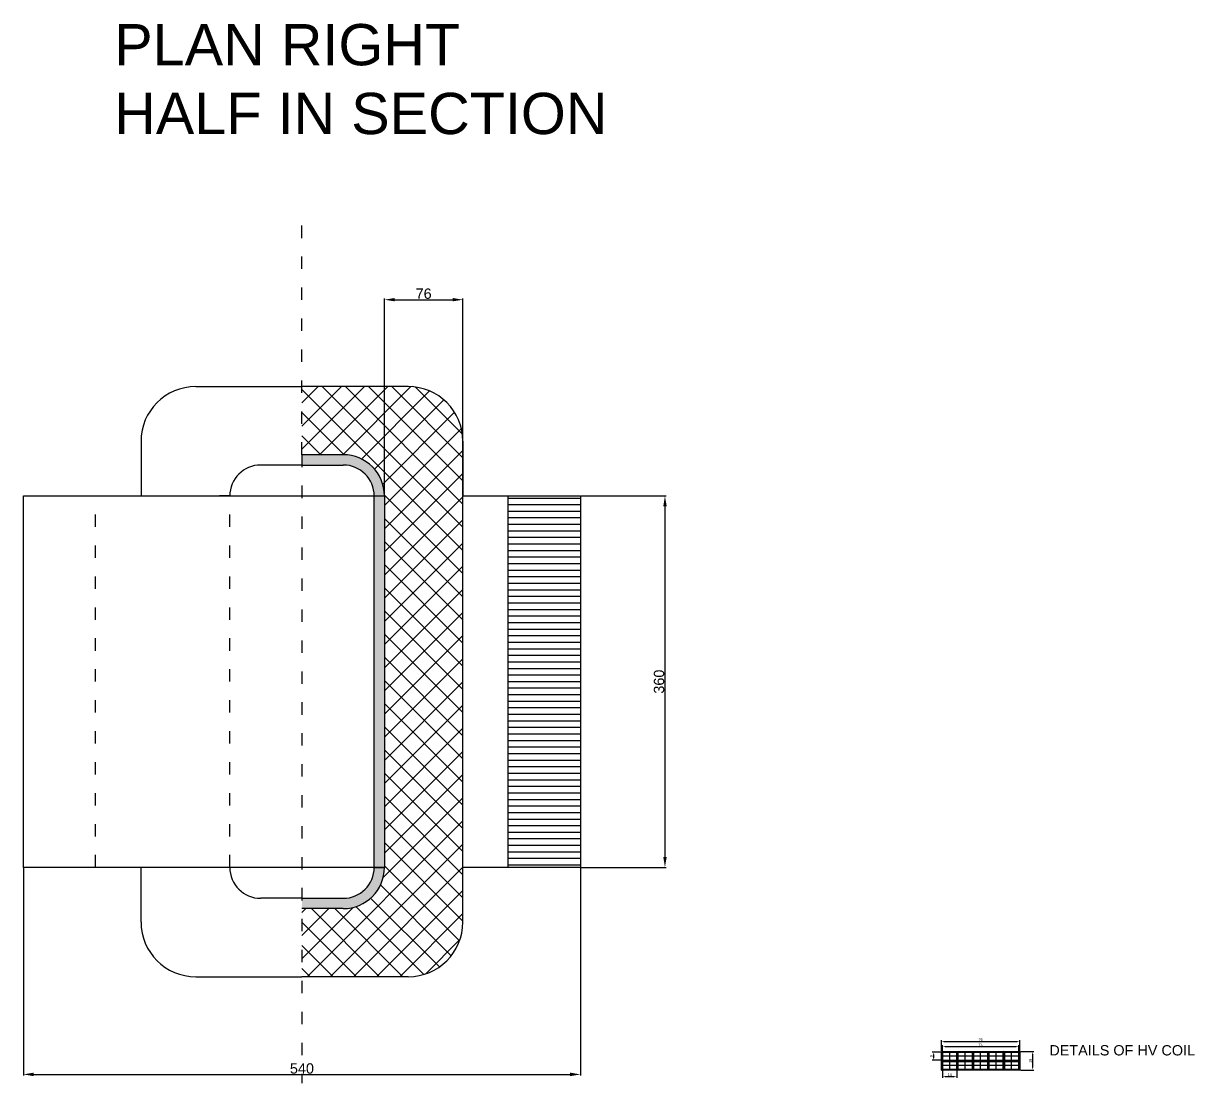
# Model space of a CAD drawing. Header units: millimetres. Extents: x 57 to 1236, y -1013 to 867.
# Drawn here: x 101 to 1236, y -157 to 867 of the extents above; entities that cross this region are included whole.
import ezdxf

# ---------------------------------------------------------------- set-up
doc = ezdxf.new("R2010")
doc.units = ezdxf.units.MM
doc.linetypes.add('ACAD_ISO03W100', pattern=[30, 12, -18])
doc.styles.get("Standard").update_dxf_attribs({"font": 'arial_0.ttf'})
doc.dimstyles.new('ISO-25', dxfattribs={"dimtxt": 2.5, "dimasz": 2.5, "dimexe": 1.25, "dimexo": 0.625, "dimtad": 1, "dimtxsty": 'Standard', "dimcen": 2.5, "dimadec": 0, "dimazin": 0, "dimtfac": 1, "dimtmove": 0, "dimatfit": 3, "dimfxl": 1, "dimarcsym": 0})

# ---------------------------------------------------------------- blocks, each defined once
blk = doc.blocks.new('*U1')
for p, q in [((-7, 4), (-7, -4)), ((-7, 4), (0, 4)), ((7, 0), (-7, 0)), ((0, -4), (0, 4)), ((0, 4), (7, 4)), ((7, -4), (7, 4)), ((-7, -4), (0, -4)), ((0, -4), (7, -4))]:
    blk.add_line(p, q)
blk = doc.blocks.new('*U2')
at = {"color": 0, "linetype": 'ByBlock', "lineweight": -2, "transparency": 16777216}
for p in [(0, 0), (15, 0), (30, 0), (45, 0), (60, 0), (0, -9), (15, -9), (30, -9), (45, -9), (60, -9)]:
    blk.add_blockref('*U1', p, dxfattribs=at)
blk = doc.blocks.new('*D25')
at = {"color": 0, "lineweight": -2, "transparency": 16777216}
for p, q in [((1067.4, -129.1), (1080.3, -129.1)), ((1079, -131.6), (1079, -144.6)), ((1067.4, -147.1), (1080.3, -147.1))]:
    blk.add_line(p, q, dxfattribs=at)
at = {"color": 0, "transparency": 16777216}
for points in [[(1078.6, -131.6), (1079.4, -131.6), (1079, -129.1)], [(1078.6, -144.6), (1079.4, -144.6), (1079, -147.1)]]:
    blk.add_solid(points, dxfattribs=at)
at = {"layer": 'Defpoints', "color": 0, "transparency": 16777216}
for p in [(1066.8, -129.1), (1066.8, -147.1), (1079, -147.1)]:
    blk.add_point(p, dxfattribs=at)
at = {"color": 0, "transparency": 16777216, "insert": (1077.1, -138.1), "char_height": 2.5, "attachment_point": 5, "rotation": 90}
blk.add_mtext('18', dxfattribs=at)
blk = doc.blocks.new('*D26')
at = {"color": 0, "lineweight": -2, "transparency": 16777216}
for p, q in [((990.8, -128.5), (990.8, -118.1)), ((993.3, -119.3), (1064.3, -119.3)), ((1066.8, -128.5), (1066.8, -118.1))]:
    blk.add_line(p, q, dxfattribs=at)
at = {"color": 0, "transparency": 16777216}
for points in [[(993.3, -118.9), (993.3, -119.7), (990.8, -119.3)], [(1064.3, -118.9), (1064.3, -119.7), (1066.8, -119.3)]]:
    blk.add_solid(points, dxfattribs=at)
at = {"layer": 'Defpoints', "color": 0, "transparency": 16777216}
for p in [(1066.8, -119.3), (990.8, -129.1), (1066.8, -129.1)]:
    blk.add_point(p, dxfattribs=at)
at = {"color": 0, "transparency": 16777216, "insert": (1028.8, -117.4), "char_height": 2.5, "attachment_point": 5}
blk.add_mtext('76', dxfattribs=at)
blk = doc.blocks.new('*D27')
at = {"color": 0, "lineweight": -2, "transparency": 16777216}
for p, q in [((991.8, -129), (991.8, -123.1)), ((994.3, -124.4), (1063.3, -124.4)), ((1065.8, -129), (1065.8, -123.1))]:
    blk.add_line(p, q, dxfattribs=at)
at = {"color": 0, "transparency": 16777216}
for points in [[(994.3, -123.9), (994.3, -124.8), (991.8, -124.4)], [(1063.3, -123.9), (1063.3, -124.8), (1065.8, -124.4)]]:
    blk.add_solid(points, dxfattribs=at)
at = {"layer": 'Defpoints', "color": 0, "transparency": 16777216}
for p in [(1065.8, -124.4), (991.8, -129.6), (1065.8, -129.6)]:
    blk.add_point(p, dxfattribs=at)
at = {"color": 0, "transparency": 16777216, "insert": (1028.8, -122.5), "char_height": 2.5, "attachment_point": 5}
blk.add_mtext('74', dxfattribs=at)
blk = doc.blocks.new('*D28')
at = {"color": 0, "lineweight": -2, "transparency": 16777216}
for p, q in [((991.2, -129.6), (981.8, -129.6)), ((983, -132.1), (983, -135.1)), ((991.2, -137.6), (981.8, -137.6))]:
    blk.add_line(p, q, dxfattribs=at)
at = {"color": 0, "transparency": 16777216}
for points in [[(982.6, -132.1), (983.4, -132.1), (983, -129.6)], [(982.6, -135.1), (983.4, -135.1), (983, -137.6)]]:
    blk.add_solid(points, dxfattribs=at)
at = {"layer": 'Defpoints', "color": 0, "transparency": 16777216}
for p in [(991.8, -129.6), (983, -137.6), (991.8, -137.6)]:
    blk.add_point(p, dxfattribs=at)
at = {"color": 0, "transparency": 16777216, "insert": (981.1, -133.6), "char_height": 2.5, "attachment_point": 5, "rotation": 90}
blk.add_mtext('8', dxfattribs=at)
blk = doc.blocks.new('*D29')
at = {"color": 0, "lineweight": -2, "transparency": 16777216}
for p, q in [((991.8, -147.3), (991.8, -154.7)), ((1005.8, -147.3), (1005.8, -154.7)), ((994.3, -153.4), (1003.3, -153.4))]:
    blk.add_line(p, q, dxfattribs=at)
at = {"color": 0, "transparency": 16777216}
for points in [[(994.3, -153), (994.3, -153.8), (991.8, -153.4)], [(1003.3, -153), (1003.3, -153.8), (1005.8, -153.4)]]:
    blk.add_solid(points, dxfattribs=at)
at = {"layer": 'Defpoints', "color": 0, "transparency": 16777216}
for p in [(991.8, -146.6), (1005.8, -146.6), (1005.8, -153.4)]:
    blk.add_point(p, dxfattribs=at)
at = {"color": 0, "transparency": 16777216, "insert": (998.8, -151.5), "char_height": 2.5, "attachment_point": 5}
blk.add_mtext('14', dxfattribs=at)
blk = doc.blocks.new('*D44')
at = {"color": 0, "lineweight": -2, "transparency": 16777216}
for p, q in [((641.5, 409.4), (724.1, 409.4)), ((722.8, 399.4), (722.8, 59.4)), ((641.5, 49.4), (724.1, 49.4))]:
    blk.add_line(p, q, dxfattribs=at)
at = {"color": 0, "transparency": 16777216}
for points in [[(721.2, 399.4), (724.5, 399.4), (722.8, 409.4)], [(721.2, 59.4), (724.5, 59.4), (722.8, 49.4)]]:
    blk.add_solid(points, dxfattribs=at)
at = {"layer": 'Defpoints', "color": 0, "transparency": 16777216}
for p in [(640.9, 409.4), (640.9, 49.4), (722.8, 49.4)]:
    blk.add_point(p, dxfattribs=at)
at = {"color": 0, "transparency": 16777216, "insert": (717.1, 229.4), "char_height": 10, "attachment_point": 5, "rotation": 90}
blk.add_mtext('360', dxfattribs=at)
blk = doc.blocks.new('*D45')
at = {"color": 0, "lineweight": -2, "transparency": 16777216}
for p, q in [((100.9, 48.8), (100.9, -152.5)), ((640.9, 48.8), (640.9, -152.5)), ((110.9, -151.3), (630.9, -151.3))]:
    blk.add_line(p, q, dxfattribs=at)
at = {"color": 0, "transparency": 16777216}
for points in [[(110.9, -149.6), (110.9, -153), (100.9, -151.3)], [(630.9, -149.6), (630.9, -153), (640.9, -151.3)]]:
    blk.add_solid(points, dxfattribs=at)
at = {"layer": 'Defpoints', "color": 0, "transparency": 16777216}
for p in [(100.9, 49.4), (640.9, 49.4), (640.9, -151.3)]:
    blk.add_point(p, dxfattribs=at)
at = {"color": 0, "transparency": 16777216, "insert": (370.9, -145.6), "char_height": 10, "attachment_point": 5}
blk.add_mtext('540', dxfattribs=at)
blk = doc.blocks.new('*D46')
at = {"color": 0, "lineweight": -2, "transparency": 16777216}
for p, q in [((450.9, 410), (450.9, 600.9)), ((460.9, 599.6), (516.9, 599.6)), ((526.9, 410), (526.9, 600.9))]:
    blk.add_line(p, q, dxfattribs=at)
at = {"color": 0, "transparency": 16777216}
for points in [[(460.9, 601.3), (460.9, 598), (450.9, 599.6)], [(516.9, 601.3), (516.9, 598), (526.9, 599.6)]]:
    blk.add_solid(points, dxfattribs=at)
at = {"layer": 'Defpoints', "color": 0, "transparency": 16777216}
for p in [(526.9, 599.6), (450.9, 409.4), (526.9, 409.4)]:
    blk.add_point(p, dxfattribs=at)
at = {"color": 0, "transparency": 16777216, "insert": (488.9, 605.4), "char_height": 10, "attachment_point": 5}
blk.add_mtext('76', dxfattribs=at)

msp = doc.modelspace()

# ---------------------------------------------------------------- hatches: boundary and pattern name
h = msp.add_hatch()
h.set_pattern_fill('ANSI37', color=256, scale=5)
h.set_pattern_definition([(45, (-1003.323, -627.656), (-11.22532, 11.22532), []), (135, (-1003.323, -627.656), (-11.22532, -11.22532), [])])
h.paths.add_polyline_path([(526.923, 409.38), (526.923, 462.38, 0.41421356), (473.923, 515.38), (370.923, 515.38), (370.923, 449.38), (410.923, 449.38, -0.41421356), (450.923, 409.38), (450.923, 49.38, -0.41421356), (410.923, 9.38), (370.923, 9.38), (370.923, -56.62), (473.923, -56.62, 0.41421356), (526.923, -3.62), (526.923, 49.38)])
h = msp.add_hatch(color=256)
h.dxf.hatch_style = 1
h.paths.add_polyline_path([(450.923, 409.38), (440.923, 409.38), (440.923, 49.38), (450.923, 49.38)])
h.paths.add_polyline_path([(410.923, 449.38), (370.923, 449.38), (370.923, 439.38), (410.923, 439.38, -0.41421356), (440.923, 409.38), (450.923, 409.38, 0.41421356)])
h.paths.add_polyline_path([(450.923, 49.38), (440.923, 49.38, -0.41421356), (410.923, 19.38), (370.923, 19.38), (370.923, 9.38), (410.923, 9.38, 0.41421356)])
h = msp.add_hatch()
h.set_pattern_fill('ANSI31', color=256, scale=2, angle=135)
h.set_pattern_definition([(180, (-1003.323, -627.6556), (-1e-15, -6.35), [])])
h.paths.add_polyline_path([(640.923, 409.38), (570.923, 409.38), (570.923, 49.38), (640.923, 49.38)])
h = msp.add_hatch()
h.set_pattern_fill('ANSI37', color=256, scale=0.2)
h.set_pattern_definition([(45, (-2561.25446, -1578.9211), (-0.44901281, 0.44901281), []), (135, (-2561.25446, -1578.9211), (-0.44901281, -0.44901281), [])])
h.paths.add_polyline_path([(1066.821, -129.134), (990.821, -129.134), (990.821, -147.134), (991.821, -147.134), (1066.821, -147.134)])
h.paths.add_polyline_path([(1006.821, -129.634), (1013.821, -129.634), (1020.821, -129.634), (1020.821, -137.634), (1013.821, -137.634), (1006.821, -137.634)], flags=16)
h.paths.add_polyline_path([(1005.821, -137.634), (998.821, -137.634), (991.821, -137.634), (991.821, -129.634), (998.821, -129.634), (1005.821, -129.634)], flags=16)
h.paths.add_polyline_path([(991.821, -133.634), (991.821, -129.634), (998.821, -129.634), (998.821, -133.634)], flags=0)
h.paths.add_polyline_path([(1006.821, -138.634), (1013.821, -138.634), (1020.821, -138.634), (1020.821, -146.634), (1013.821, -146.634), (1006.821, -146.634)], flags=16)
h.paths.add_polyline_path([(1005.821, -138.634), (1005.821, -146.634), (998.821, -146.634), (991.821, -146.634), (991.821, -138.634), (998.821, -138.634)], flags=16)
h.paths.add_polyline_path([(998.821, -142.634), (998.821, -146.634), (991.821, -146.634), (991.821, -142.634)], flags=0)
h.paths.add_polyline_path([(1021.821, -129.634), (1028.821, -129.634), (1035.821, -129.634), (1035.821, -137.634), (1028.821, -137.634), (1021.821, -137.634)], flags=16)
h.paths.add_polyline_path([(1021.821, -138.634), (1028.821, -138.634), (1035.821, -138.634), (1035.821, -146.634), (1028.821, -146.634), (1021.821, -146.634)], flags=16)
h.paths.add_polyline_path([(1036.821, -129.634), (1043.821, -129.634), (1050.821, -129.634), (1050.821, -137.634), (1043.821, -137.634), (1036.821, -137.634)], flags=16)
h.paths.add_polyline_path([(1036.821, -138.634), (1043.821, -138.634), (1050.821, -138.634), (1050.821, -146.634), (1043.821, -146.634), (1036.821, -146.634)], flags=16)
h.paths.add_polyline_path([(1051.821, -129.634), (1058.821, -129.634), (1065.821, -129.634), (1065.821, -137.634), (1058.821, -137.634), (1051.821, -137.634)], flags=16)
h.paths.add_polyline_path([(1058.821, -133.634), (1058.821, -129.634), (1065.821, -129.634), (1065.821, -133.634)], flags=0)
h.paths.add_polyline_path([(1051.821, -138.634), (1058.821, -138.634), (1065.821, -138.634), (1065.821, -146.634), (1058.821, -146.634), (1051.821, -146.634)], flags=16)
h.paths.add_polyline_path([(1065.821, -142.634), (1065.821, -146.634), (1058.821, -146.634), (1058.821, -142.634)], flags=0)

# ---------------------------------------------------------------- linework, layer by layer
at = {"linetype": 'ACAD_ISO03W100'}
for p, q in [((370.923, 449.38), (370.923, 685.314)), ((370.923, 449.38), (370.923, -159.889)), ((170.923, 49.38), (170.923, 409.38)), ((300.923, 49.38), (300.923, 409.38))]:
    msp.add_line(p, q, dxfattribs=at)
for p, q in [((267.923, 515.38), (370.923, 515.38)), ((473.923, 515.38), (370.923, 515.38)), ((214.923, 462.38), (214.923, 409.38)), ((526.923, 462.38), (526.923, 409.38)), ((410.923, 449.38), (370.923, 449.38)), ((370.923, 439.38), (330.923, 439.38)), ((370.923, 439.38), (410.923, 439.38)), ((100.923, 49.38), (100.923, 409.38)), ((100.923, 409.38), (450.923, 409.38)), ((300.923, 409.38), (290.923, 409.38)), ((290.923, 409.38), (290.923, 409.38)), ((300.923, 409.38), (300.923, 409.38)), ((440.923, 49.38), (440.923, 409.38)), ((440.923, 409.38), (450.923, 409.38)), ((440.923, 409.38), (440.923, 409.38)), ((450.923, 409.38), (450.923, 49.38)), ((450.923, 409.38), (450.923, 409.38)), ((526.923, 49.38), (526.923, 409.38)), ((526.923, 409.38), (640.923, 409.38)), ((570.923, 49.38), (570.923, 409.38)), ((640.923, 409.38), (640.923, 49.38)), ((450.923, 49.38), (100.923, 49.38)), ((300.923, 49.38), (170.923, 49.38)), ((214.923, -3.62), (214.923, 49.38)), ((300.923, 49.38), (290.923, 49.38)), ((290.923, 49.38), (290.923, 49.38)), ((440.923, 49.38), (300.923, 49.38)), ((300.923, 49.38), (300.923, 49.38)), ((440.923, 49.38), (450.923, 49.38)), ((440.923, 49.38), (440.923, 49.38)), ((450.923, 49.38), (440.923, 49.38)), ((450.923, 49.38), (450.923, 49.38)), ((640.923, 49.38), (526.923, 49.38)), ((570.923, 49.38), (526.923, 49.38)), ((526.923, -3.62), (526.923, 49.38)), ((640.923, 49.38), (570.923, 49.38)), ((370.923, 19.38), (330.923, 19.38)), ((370.923, 19.38), (410.923, 19.38)), ((410.923, 9.38), (370.923, 9.38)), ((267.923, -56.62), (370.923, -56.62)), ((473.923, -56.62), (370.923, -56.62)), ((990.821, -147.134), (990.821, -129.134)), ((990.821, -129.134), (1066.821, -129.134)), ((991.821, -129.634), (1005.821, -129.634)), ((991.821, -137.634), (991.821, -129.634)), ((1006.821, -129.634), (1020.821, -129.634)), ((1021.821, -129.634), (1035.821, -129.634)), ((1036.821, -129.634), (1050.821, -129.634)), ((1051.821, -129.634), (1065.821, -129.634)), ((1065.821, -129.634), (1065.821, -137.634)), ((1066.821, -129.134), (1066.821, -147.134)), ((1066.821, -147.134), (990.821, -147.134)), ((990.821, -147.134), (991.821, -147.134)), ((991.821, -146.634), (991.821, -138.634)), ((1005.821, -146.634), (991.821, -146.634)), ((1020.821, -146.634), (1006.821, -146.634)), ((1035.821, -146.634), (1021.821, -146.634)), ((1050.821, -146.634), (1036.821, -146.634)), ((1065.821, -146.634), (1051.821, -146.634)), ((1065.821, -138.634), (1065.821, -146.634))]:
    msp.add_line(p, q)
for centre, radius, start, end in [((267.923, 462.38), 53, 90, 180), ((473.923, 462.38), 53, 0, 90), ((410.923, 409.38), 40, 0, 90), ((330.923, 409.38), 30, 90, 180), ((410.923, 409.38), 30, 0, 90), ((330.923, 49.38), 30, 180, 270), ((410.923, 49.38), 30, 270, 0), ((410.923, 49.38), 40, 270, 0), ((267.923, -3.62), 53, 180, 270), ((473.923, -3.62), 53, 270, 0)]:
    msp.add_arc(centre, radius, start, end)

# ---------------------------------------------------------------- block references
msp.add_blockref('*U2', (998.821, -133.634))

# ---------------------------------------------------------------- texts
at = {"attachment_point": 1}
for s, width, insert, char_height in [('PLAN RIGHT \\PHALF IN SECTION', 1155.62094, (188.934, 866.808), 40), ('DETAILS OF HV COIL', 151.83652, (1095.414, -122.93), 10)]:
    msp.add_mtext_dynamic_manual_height_columns(s, width=width, gutter_width=12.5, heights=[0], dxfattribs=dict(at, insert=insert, char_height=char_height))

# ---------------------------------------------------------------- dimensions: what is measured, and where the dimension line sits
for base, p1, p2, picture, middle in [((526.923, 599.623), (450.923, 409.38), (526.923, 409.38), '*D46', (488.923, 605.354)), ((640.923, -151.3), (100.923, 49.38), (640.923, 49.38), '*D45', (370.923, -145.569))]:
    dim = msp.add_linear_dim(base=base, p1=p1, p2=p2, dimstyle='ISO-25', override={"dimtxt": 10, "dimasz": 10})
    dim.commit()
    dim.dimension.update_dxf_attribs({"geometry": picture, "text_midpoint": middle})
dim = msp.add_linear_dim(base=(722.849, 49.38), p1=(640.923, 409.38), p2=(640.923, 49.38), angle=90, dimstyle='ISO-25', override={"dimtxt": 10, "dimasz": 10})
dim.commit()
dim.dimension.update_dxf_attribs({"geometry": '*D44', "text_midpoint": (717.115, 229.38)})
for base, p1, p2, picture, middle in [((1066.821, -119.306), (990.821, -129.134), (1066.821, -129.134), '*D26', (1028.821, -117.405)), ((1065.821, -124.355), (991.821, -129.634), (1065.821, -129.634), '*D27', (1028.821, -122.48)), ((1005.821, -153.426), (991.821, -146.634), (1005.821, -146.634), '*D29', (998.821, -151.545))]:
    dim = msp.add_linear_dim(base=base, p1=p1, p2=p2, dimstyle='ISO-25')
    dim.commit()
    dim.dimension.update_dxf_attribs({"geometry": picture, "text_midpoint": middle})
for base, p1, p2, picture, middle in [((983.016, -137.634), (991.821, -129.634), (991.821, -137.634), '*D28', (981.114, -133.634)), ((1079.016, -147.134), (1066.821, -129.134), (1066.821, -147.134), '*D25', (1077.114, -138.134))]:
    dim = msp.add_linear_dim(base=base, p1=p1, p2=p2, angle=90, dimstyle='ISO-25')
    dim.commit()
    dim.dimension.update_dxf_attribs({"geometry": picture, "text_midpoint": middle})

doc.saveas('drawing.dxf')
